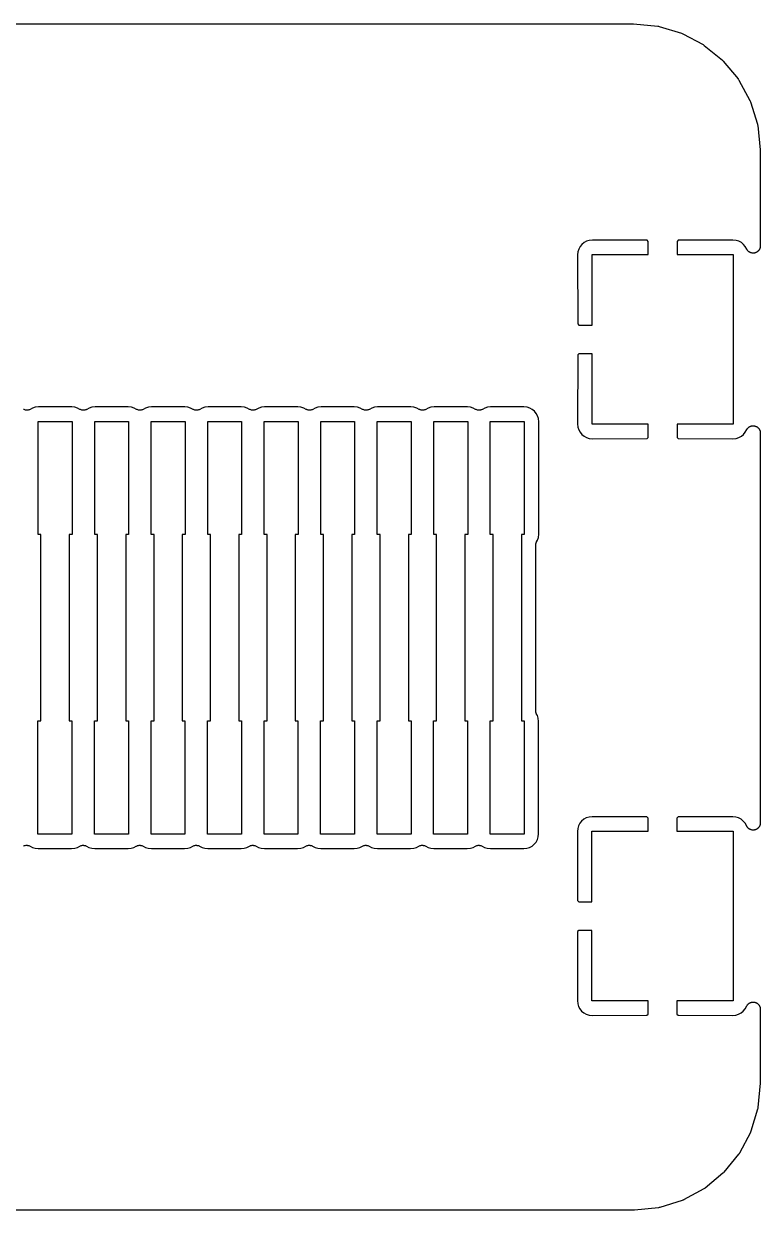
# Model space of a CAD drawing. Extents: x 145.1 to 171.1, y -75.9 to -54.9.
# Drawn here: x 158.11 to 171.15, y -75.9 to -54.91 of the extents above; entities that cross this region are included whole.
import ezdxf

# ---------------------------------------------------------------- set-up
doc = ezdxf.new("R2010")
doc.units = 0
doc.layers.add('BLACK', color=7, linetype='CONTINUOUS')

msp = doc.modelspace()

# ---------------------------------------------------------------- linework, layer by layer
at = {"layer": 'BLACK', "linetype": 'CONTINUOUS'}
for p, q in [((147.325, -54.914), (168.889, -54.914)), ((168.889, -54.914), (168.891, -54.914)), ((168.891, -54.914), (168.896, -54.9146)), ((168.896, -54.9146), (168.901, -54.9146)), ((168.901, -54.9146), (169.332, -54.9568)), ((169.332, -54.9568), (169.333, -54.957)), ((169.333, -54.957), (169.345, -54.9594)), ((169.345, -54.9594), (169.356, -54.9616)), ((169.356, -54.9616), (169.75, -55.0805)), ((169.75, -55.0805), (169.751, -55.081)), ((169.751, -55.081), (169.762, -55.0855)), ((169.762, -55.0855), (169.773, -55.0899)), ((169.773, -55.0899), (170.136, -55.283)), ((170.136, -55.283), (170.137, -55.2838)), ((170.137, -55.2838), (170.147, -55.2903)), ((170.147, -55.2903), (170.156, -55.2967)), ((170.156, -55.2967), (170.475, -55.5566)), ((170.475, -55.5566), (170.476, -55.5577)), ((170.476, -55.5577), (170.484, -55.5659)), ((170.484, -55.5659), (170.492, -55.574)), ((170.492, -55.574), (170.755, -55.8909)), ((170.755, -55.8909), (170.756, -55.8922)), ((170.756, -55.8922), (170.762, -55.9019)), ((170.762, -55.9019), (170.768, -55.9114)), ((170.768, -55.9114), (170.964, -56.2731)), ((170.964, -56.2731), (170.965, -56.2747)), ((170.965, -56.2747), (170.969, -56.2854)), ((170.969, -56.2854), (170.974, -56.296)), ((170.974, -56.296), (171.095, -56.6888)), ((171.095, -56.6888), (171.096, -56.6905)), ((171.096, -56.6905), (171.098, -56.7018)), ((171.098, -56.7018), (171.1, -56.7131)), ((171.1, -56.7131), (171.145, -57.1422)), ((171.145, -57.1422), (171.145, -57.1439)), ((171.145, -57.1439), (171.145, -57.1497)), ((171.145, -57.1497), (171.146, -57.1554)), ((171.146, -57.1554), (171.146, -58.8436)), ((168.119, -58.7467), (168.071, -58.7612)), ((168.175, -58.7412), (168.119, -58.7467)), ((169.144, -58.7429), (168.175, -58.7412)), ((169.165, -58.7639), (169.144, -58.7429)), ((169.694, -58.7429), (169.673, -58.7639)), ((170.663, -58.7412), (169.694, -58.7429)), ((170.719, -58.7467), (170.663, -58.7412)), ((170.767, -58.7612), (170.719, -58.7467)), ((167.919, -58.9472), (167.913, -59.0031)), ((167.933, -58.8993), (167.919, -58.9472)), ((167.957, -58.8552), (167.933, -58.8993)), ((167.989, -58.8165), (167.957, -58.8552)), ((168.027, -58.7848), (167.989, -58.8165)), ((168.071, -58.7612), (168.027, -58.7848)), ((169.165, -58.997), (169.165, -58.7639)), ((169.673, -58.7639), (169.673, -58.997)), ((170.811, -58.7848), (170.767, -58.7612)), ((170.849, -58.8165), (170.811, -58.7848)), ((170.881, -58.8552), (170.849, -58.8165)), ((170.907, -58.9034), (170.881, -58.8552)), ((170.91, -58.9085), (170.907, -58.9034)), ((170.913, -58.9138), (170.91, -58.9085)), ((170.917, -58.9188), (170.913, -58.9138)), ((170.921, -58.9241), (170.917, -58.9188)), ((170.925, -58.9283), (170.921, -58.9241)), ((170.929, -58.9331), (170.925, -58.9283)), ((170.934, -58.9371), (170.929, -58.9331)), ((170.938, -58.9416), (170.934, -58.9371)), ((170.943, -58.945), (170.938, -58.9416)), ((170.948, -58.9489), (170.943, -58.945)), ((170.954, -58.9519), (170.948, -58.9489)), ((170.959, -58.9554), (170.954, -58.9519)), ((170.964, -58.9578), (170.959, -58.9554)), ((170.97, -58.9606), (170.964, -58.9578)), ((171.072, -58.9584), (171.067, -58.9613)), ((171.078, -58.956), (171.072, -58.9584)), ((171.083, -58.9526), (171.078, -58.956)), ((171.089, -58.9498), (171.083, -58.9526)), ((171.093, -58.9459), (171.089, -58.9498)), ((171.099, -58.9424), (171.093, -58.9459)), ((171.103, -58.9381), (171.099, -58.9424)), ((171.108, -58.9343), (171.103, -58.9381)), ((171.112, -58.9294), (171.108, -58.9343)), ((171.116, -58.925), (171.112, -58.9294)), ((171.12, -58.92), (171.116, -58.925)), ((171.124, -58.9153), (171.12, -58.92)), ((171.127, -58.9098), (171.124, -58.9153)), ((171.13, -58.9045), (171.127, -58.9098)), ((171.133, -58.8989), (171.13, -58.9045)), ((171.136, -58.8936), (171.133, -58.8989)), ((171.138, -58.8875), (171.136, -58.8936)), ((171.14, -58.8817), (171.138, -58.8875)), ((171.141, -58.8758), (171.14, -58.8817)), ((171.143, -58.87), (171.141, -58.8758)), ((171.144, -58.8637), (171.143, -58.87)), ((171.145, -58.8574), (171.144, -58.8637)), ((171.146, -58.8453), (171.145, -58.8514)), ((171.145, -58.8514), (171.145, -58.8574)), ((171.146, -58.8436), (171.146, -58.8453)), ((167.913, -59.0031), (167.915, -60.2221)), ((168.169, -60.243), (168.169, -58.997)), ((168.169, -58.997), (169.165, -58.997)), ((169.673, -58.997), (170.669, -58.997)), ((170.669, -58.997), (170.669, -61.997)), ((170.976, -58.9625), (170.97, -58.9606)), ((170.982, -58.965), (170.976, -58.9625)), ((170.988, -58.9662), (170.982, -58.965)), ((170.993, -58.968), (170.988, -58.9662)), ((171, -58.9686), (170.993, -58.968)), ((171.006, -58.9699), (171, -58.9686)), ((171.012, -58.9699), (171.006, -58.9699)), ((171.018, -58.9706), (171.012, -58.9699)), ((171.024, -58.97), (171.018, -58.9706)), ((171.031, -58.97), (171.024, -58.97)), ((171.037, -58.9689), (171.031, -58.97)), ((171.043, -58.9683), (171.037, -58.9689)), ((171.049, -58.9665), (171.043, -58.9683)), ((171.055, -58.9653), (171.049, -58.9665)), ((171.061, -58.963), (171.055, -58.9653)), ((171.067, -58.9613), (171.061, -58.963)), ((167.915, -60.2221), (167.936, -60.243)), ((167.936, -60.243), (168.169, -60.243)), ((167.915, -60.7719), (167.913, -61.9909)), ((167.936, -60.751), (167.915, -60.7719)), ((168.169, -60.751), (167.936, -60.751)), ((168.169, -61.997), (168.169, -60.751)), ((158.12, -61.7384), (158.109, -61.7339)), ((158.131, -61.743), (158.12, -61.7384)), ((158.131, -61.7432), (158.131, -61.743)), ((158.132, -61.7434), (158.131, -61.7432)), ((158.144, -61.7457), (158.132, -61.7434)), ((158.155, -61.7481), (158.144, -61.7457)), ((158.156, -61.7481), (158.155, -61.7481)), ((158.156, -61.7483), (158.156, -61.7481)), ((158.168, -61.7483), (158.156, -61.7483)), ((158.18, -61.7484), (158.168, -61.7483)), ((158.181, -61.7483), (158.18, -61.7484)), ((158.193, -61.7461), (158.181, -61.7483)), ((158.181, -61.7483), (158.181, -61.7483)), ((158.204, -61.7439), (158.193, -61.7461)), ((158.205, -61.7437), (158.204, -61.7439)), ((158.216, -61.7391), (158.205, -61.7436)), ((158.205, -61.7436), (158.205, -61.7437)), ((158.227, -61.7347), (158.216, -61.7391)), ((158.228, -61.7342), (158.227, -61.7347)), ((158.229, -61.7339), (158.228, -61.7341)), ((158.228, -61.7341), (158.228, -61.7342)), ((158.228, -61.7342), (158.228, -61.7342)), ((158.271, -61.7112), (158.229, -61.7339)), ((158.319, -61.6967), (158.271, -61.7112)), ((158.375, -61.6912), (158.319, -61.6967)), ((158.963, -61.6912), (158.375, -61.6912)), ((159.019, -61.6967), (158.963, -61.6912)), ((159.067, -61.7112), (159.019, -61.6967)), ((159.109, -61.7339), (159.067, -61.7112)), ((159.12, -61.7384), (159.109, -61.7339)), ((159.131, -61.743), (159.12, -61.7384)), ((159.131, -61.7432), (159.131, -61.743)), ((159.132, -61.7434), (159.131, -61.7432)), ((159.144, -61.7457), (159.132, -61.7434)), ((159.155, -61.7481), (159.144, -61.7457)), ((159.156, -61.7481), (159.155, -61.7481)), ((159.156, -61.7483), (159.156, -61.7481)), ((159.168, -61.7483), (159.156, -61.7483)), ((159.18, -61.7484), (159.168, -61.7483)), ((159.181, -61.7483), (159.18, -61.7484)), ((159.193, -61.7461), (159.181, -61.7483)), ((159.181, -61.7483), (159.181, -61.7483)), ((159.204, -61.7439), (159.193, -61.7461)), ((159.205, -61.7437), (159.204, -61.7439)), ((159.216, -61.7391), (159.205, -61.7436)), ((159.205, -61.7436), (159.205, -61.7437)), ((159.227, -61.7347), (159.216, -61.7391)), ((159.228, -61.7342), (159.227, -61.7347)), ((159.229, -61.7339), (159.228, -61.7341)), ((159.228, -61.7341), (159.228, -61.7342)), ((159.228, -61.7342), (159.228, -61.7342)), ((159.271, -61.7112), (159.229, -61.7339)), ((159.319, -61.6967), (159.271, -61.7112)), ((159.375, -61.6912), (159.319, -61.6967)), ((159.963, -61.6912), (159.375, -61.6912)), ((160.019, -61.6967), (159.963, -61.6912)), ((160.067, -61.7112), (160.019, -61.6967)), ((160.109, -61.7339), (160.067, -61.7112)), ((160.12, -61.7384), (160.109, -61.7339)), ((160.131, -61.743), (160.12, -61.7384)), ((160.131, -61.7432), (160.131, -61.743)), ((160.132, -61.7434), (160.131, -61.7432)), ((160.144, -61.7457), (160.132, -61.7434)), ((160.155, -61.7481), (160.144, -61.7457)), ((160.156, -61.7481), (160.155, -61.7481)), ((160.156, -61.7483), (160.156, -61.7481)), ((160.168, -61.7483), (160.156, -61.7483)), ((160.18, -61.7484), (160.168, -61.7483)), ((160.181, -61.7483), (160.18, -61.7484)), ((160.193, -61.7461), (160.181, -61.7483)), ((160.181, -61.7483), (160.181, -61.7483)), ((160.204, -61.7439), (160.193, -61.7461)), ((160.205, -61.7437), (160.204, -61.7439)), ((160.216, -61.7391), (160.205, -61.7436)), ((160.205, -61.7436), (160.205, -61.7437)), ((160.227, -61.7347), (160.216, -61.7391)), ((160.228, -61.7342), (160.227, -61.7347)), ((160.229, -61.7339), (160.228, -61.7341)), ((160.228, -61.7341), (160.228, -61.7342)), ((160.228, -61.7342), (160.228, -61.7342)), ((160.271, -61.7112), (160.229, -61.7339)), ((160.319, -61.6967), (160.271, -61.7112)), ((160.375, -61.6912), (160.319, -61.6967)), ((160.963, -61.6912), (160.375, -61.6912)), ((161.019, -61.6967), (160.963, -61.6912)), ((161.067, -61.7112), (161.019, -61.6967)), ((161.109, -61.7339), (161.067, -61.7112)), ((161.12, -61.7384), (161.109, -61.7339)), ((161.131, -61.743), (161.12, -61.7384)), ((161.131, -61.7432), (161.131, -61.743)), ((161.132, -61.7434), (161.131, -61.7432)), ((161.144, -61.7457), (161.132, -61.7434)), ((161.155, -61.7481), (161.144, -61.7457)), ((161.156, -61.7481), (161.155, -61.7481)), ((161.156, -61.7483), (161.156, -61.7481)), ((161.168, -61.7483), (161.156, -61.7483)), ((161.18, -61.7484), (161.168, -61.7483)), ((161.181, -61.7483), (161.18, -61.7484)), ((161.193, -61.7461), (161.181, -61.7483)), ((161.181, -61.7483), (161.181, -61.7483)), ((161.204, -61.7439), (161.193, -61.7461)), ((161.205, -61.7437), (161.204, -61.7439)), ((161.216, -61.7391), (161.205, -61.7436)), ((161.205, -61.7436), (161.205, -61.7437)), ((161.227, -61.7347), (161.216, -61.7391)), ((161.228, -61.7342), (161.227, -61.7347)), ((161.229, -61.7339), (161.228, -61.7341)), ((161.228, -61.7341), (161.228, -61.7342)), ((161.228, -61.7342), (161.228, -61.7342)), ((161.271, -61.7112), (161.229, -61.7339)), ((161.319, -61.6967), (161.271, -61.7112)), ((161.375, -61.6912), (161.319, -61.6967)), ((161.963, -61.6912), (161.375, -61.6912)), ((162.019, -61.6967), (161.963, -61.6912)), ((162.067, -61.7112), (162.019, -61.6967)), ((162.109, -61.7339), (162.067, -61.7112)), ((162.12, -61.7384), (162.109, -61.7339)), ((162.131, -61.743), (162.12, -61.7384)), ((162.131, -61.7432), (162.131, -61.743)), ((162.132, -61.7434), (162.131, -61.7432)), ((162.144, -61.7457), (162.132, -61.7434)), ((162.155, -61.7481), (162.144, -61.7457)), ((162.156, -61.7481), (162.155, -61.7481)), ((162.156, -61.7483), (162.156, -61.7481)), ((162.168, -61.7483), (162.156, -61.7483)), ((162.18, -61.7484), (162.168, -61.7483)), ((162.181, -61.7483), (162.18, -61.7484)), ((162.193, -61.7461), (162.181, -61.7483)), ((162.181, -61.7483), (162.181, -61.7483)), ((162.204, -61.7439), (162.193, -61.7461)), ((162.205, -61.7437), (162.204, -61.7439)), ((162.216, -61.7391), (162.205, -61.7436)), ((162.205, -61.7436), (162.205, -61.7437)), ((162.227, -61.7347), (162.216, -61.7391)), ((162.228, -61.7342), (162.227, -61.7347)), ((162.229, -61.7339), (162.228, -61.7341)), ((162.228, -61.7341), (162.228, -61.7342)), ((162.228, -61.7342), (162.228, -61.7342)), ((162.271, -61.7112), (162.229, -61.7339)), ((162.319, -61.6967), (162.271, -61.7112)), ((162.375, -61.6912), (162.319, -61.6967)), ((162.963, -61.6912), (162.375, -61.6912)), ((163.019, -61.6967), (162.963, -61.6912)), ((163.067, -61.7112), (163.019, -61.6967)), ((163.109, -61.7339), (163.067, -61.7112)), ((163.12, -61.7384), (163.109, -61.7339)), ((163.131, -61.743), (163.12, -61.7384)), ((163.131, -61.7432), (163.131, -61.743)), ((163.132, -61.7434), (163.131, -61.7432)), ((163.144, -61.7457), (163.132, -61.7434)), ((163.155, -61.7481), (163.144, -61.7457)), ((163.156, -61.7481), (163.155, -61.7481)), ((163.156, -61.7483), (163.156, -61.7481)), ((163.168, -61.7483), (163.156, -61.7483)), ((163.18, -61.7484), (163.168, -61.7483)), ((163.181, -61.7483), (163.18, -61.7484)), ((163.193, -61.7461), (163.181, -61.7483)), ((163.181, -61.7483), (163.181, -61.7483)), ((163.204, -61.7439), (163.193, -61.7461)), ((163.205, -61.7437), (163.204, -61.7439)), ((163.216, -61.7391), (163.205, -61.7436)), ((163.205, -61.7436), (163.205, -61.7437)), ((163.227, -61.7347), (163.216, -61.7391)), ((163.228, -61.7342), (163.227, -61.7347)), ((163.229, -61.7339), (163.228, -61.7341)), ((163.228, -61.7341), (163.228, -61.7342)), ((163.228, -61.7342), (163.228, -61.7342)), ((163.271, -61.7112), (163.229, -61.7339)), ((163.319, -61.6967), (163.271, -61.7112)), ((163.375, -61.6912), (163.319, -61.6967)), ((163.963, -61.6912), (163.375, -61.6912)), ((164.019, -61.6967), (163.963, -61.6912)), ((164.067, -61.7112), (164.019, -61.6967)), ((164.109, -61.7339), (164.067, -61.7112)), ((164.12, -61.7384), (164.109, -61.7339)), ((164.131, -61.743), (164.12, -61.7384)), ((164.131, -61.7432), (164.131, -61.743)), ((164.132, -61.7434), (164.131, -61.7432)), ((164.144, -61.7457), (164.132, -61.7434)), ((164.155, -61.7481), (164.144, -61.7457)), ((164.156, -61.7481), (164.155, -61.7481)), ((164.156, -61.7483), (164.156, -61.7481)), ((164.168, -61.7483), (164.156, -61.7483)), ((164.18, -61.7484), (164.168, -61.7483)), ((164.181, -61.7483), (164.18, -61.7484)), ((164.193, -61.7461), (164.181, -61.7483)), ((164.181, -61.7483), (164.181, -61.7483)), ((164.204, -61.7439), (164.193, -61.7461)), ((164.205, -61.7437), (164.204, -61.7439)), ((164.216, -61.7391), (164.205, -61.7436)), ((164.205, -61.7436), (164.205, -61.7437)), ((164.227, -61.7347), (164.216, -61.7391)), ((164.228, -61.7342), (164.227, -61.7347)), ((164.229, -61.7339), (164.228, -61.7341)), ((164.228, -61.7341), (164.228, -61.7342)), ((164.228, -61.7342), (164.228, -61.7342)), ((164.271, -61.7112), (164.229, -61.7339)), ((164.319, -61.6967), (164.271, -61.7112)), ((164.375, -61.6912), (164.319, -61.6967)), ((164.963, -61.6912), (164.375, -61.6912)), ((165.019, -61.6967), (164.963, -61.6912)), ((165.067, -61.7112), (165.019, -61.6967)), ((165.109, -61.7339), (165.067, -61.7112)), ((165.12, -61.7384), (165.109, -61.7339)), ((165.131, -61.743), (165.12, -61.7384)), ((165.131, -61.7432), (165.131, -61.743)), ((165.132, -61.7434), (165.131, -61.7432)), ((165.144, -61.7457), (165.132, -61.7434)), ((165.155, -61.7481), (165.144, -61.7457)), ((165.156, -61.7481), (165.155, -61.7481)), ((165.156, -61.7483), (165.156, -61.7481)), ((165.168, -61.7483), (165.156, -61.7483)), ((165.18, -61.7484), (165.168, -61.7483)), ((165.181, -61.7483), (165.18, -61.7484)), ((165.193, -61.7461), (165.181, -61.7483)), ((165.181, -61.7483), (165.181, -61.7483)), ((165.204, -61.7439), (165.193, -61.7461)), ((165.205, -61.7437), (165.204, -61.7439)), ((165.216, -61.7391), (165.205, -61.7436)), ((165.205, -61.7436), (165.205, -61.7437)), ((165.227, -61.7347), (165.216, -61.7391)), ((165.228, -61.7342), (165.227, -61.7347)), ((165.229, -61.7339), (165.228, -61.7341)), ((165.228, -61.7341), (165.228, -61.7342)), ((165.228, -61.7342), (165.228, -61.7342)), ((165.271, -61.7112), (165.229, -61.7339)), ((165.319, -61.6967), (165.271, -61.7112)), ((165.375, -61.6912), (165.319, -61.6967)), ((165.963, -61.6912), (165.375, -61.6912)), ((166.019, -61.6967), (165.963, -61.6912)), ((166.067, -61.7112), (166.019, -61.6967)), ((166.109, -61.7339), (166.067, -61.7112)), ((166.12, -61.7384), (166.109, -61.7339)), ((166.131, -61.743), (166.12, -61.7384)), ((166.131, -61.7432), (166.131, -61.743)), ((166.132, -61.7434), (166.131, -61.7432)), ((166.144, -61.7457), (166.132, -61.7434)), ((166.155, -61.7481), (166.144, -61.7457)), ((166.156, -61.7481), (166.155, -61.7481)), ((166.156, -61.7483), (166.156, -61.7481)), ((166.168, -61.7483), (166.156, -61.7483)), ((166.18, -61.7484), (166.168, -61.7483)), ((166.181, -61.7483), (166.18, -61.7484)), ((166.193, -61.7461), (166.181, -61.7483)), ((166.181, -61.7483), (166.181, -61.7483)), ((166.204, -61.7439), (166.193, -61.7461)), ((166.205, -61.7437), (166.204, -61.7439)), ((166.216, -61.7391), (166.205, -61.7436)), ((166.205, -61.7436), (166.205, -61.7437)), ((166.227, -61.7347), (166.216, -61.7391)), ((166.228, -61.7342), (166.227, -61.7347)), ((166.229, -61.7339), (166.228, -61.7341)), ((166.228, -61.7341), (166.228, -61.7342)), ((166.228, -61.7342), (166.228, -61.7342)), ((166.271, -61.7112), (166.229, -61.7339)), ((166.319, -61.6967), (166.271, -61.7112)), ((166.375, -61.6912), (166.319, -61.6967)), ((166.963, -61.6912), (166.375, -61.6912)), ((167.019, -61.6967), (166.963, -61.6912)), ((167.067, -61.7112), (167.019, -61.6967)), ((167.111, -61.7348), (167.067, -61.7112)), ((167.149, -61.7665), (167.111, -61.7348)), ((167.181, -61.8052), (167.149, -61.7665)), ((167.205, -61.8493), (167.181, -61.8052)), ((167.219, -61.8972), (167.205, -61.8493)), ((158.369, -63.947), (158.369, -61.947)), ((158.369, -61.947), (158.969, -61.947)), ((158.969, -61.947), (158.969, -63.947)), ((159.369, -63.947), (159.369, -61.947)), ((159.369, -61.947), (159.969, -61.947)), ((159.969, -61.947), (159.969, -63.947)), ((160.369, -63.947), (160.369, -61.947)), ((160.369, -61.947), (160.969, -61.947)), ((160.969, -61.947), (160.969, -63.947)), ((161.369, -63.947), (161.369, -61.947)), ((161.369, -61.947), (161.969, -61.947)), ((161.969, -61.947), (161.969, -63.947)), ((162.369, -63.947), (162.369, -61.947)), ((162.369, -61.947), (162.969, -61.947)), ((162.969, -61.947), (162.969, -63.947)), ((163.369, -63.947), (163.369, -61.947)), ((163.369, -61.947), (163.969, -61.947)), ((163.969, -61.947), (163.969, -63.947)), ((164.369, -63.947), (164.369, -61.947)), ((164.369, -61.947), (164.969, -61.947)), ((164.969, -61.947), (164.969, -63.947)), ((165.369, -63.947), (165.369, -61.947)), ((165.369, -61.947), (165.969, -61.947)), ((165.969, -61.947), (165.969, -63.947)), ((166.369, -63.947), (166.369, -61.947)), ((166.369, -61.947), (166.969, -61.947)), ((166.969, -61.947), (166.969, -63.947)), ((167.225, -61.9532), (167.219, -61.8972)), ((167.225, -63.9408), (167.225, -61.9532)), ((167.913, -61.9909), (167.919, -62.0468)), ((167.919, -62.0468), (167.933, -62.0947)), ((167.933, -62.0947), (167.957, -62.1388)), ((169.165, -61.997), (168.169, -61.997)), ((169.165, -62.2301), (169.165, -61.997)), ((170.669, -61.997), (169.673, -61.997)), ((169.673, -61.997), (169.673, -62.2301)), ((170.881, -62.1388), (170.907, -62.0906)), ((170.907, -62.0906), (170.908, -62.089)), ((170.908, -62.089), (170.911, -62.084)), ((170.911, -62.084), (170.914, -62.0787)), ((170.914, -62.0787), (170.918, -62.0738)), ((170.918, -62.0738), (170.922, -62.0686)), ((170.922, -62.0686), (170.926, -62.0643)), ((170.926, -62.0643), (170.93, -62.0597)), ((170.93, -62.0597), (170.935, -62.0557)), ((170.935, -62.0557), (170.94, -62.0513)), ((170.94, -62.0513), (170.945, -62.048)), ((170.945, -62.048), (170.949, -62.0442)), ((170.949, -62.0442), (170.955, -62.0412)), ((170.955, -62.0412), (170.96, -62.0378)), ((170.96, -62.0378), (170.966, -62.0355)), ((170.966, -62.0355), (170.971, -62.0327)), ((170.971, -62.0327), (170.978, -62.0309)), ((170.978, -62.0309), (170.983, -62.0285)), ((170.983, -62.0285), (170.989, -62.0274)), ((170.989, -62.0274), (170.995, -62.0257)), ((170.995, -62.0257), (171.002, -62.0251)), ((171.002, -62.0251), (171.008, -62.0239)), ((171.008, -62.0239), (171.014, -62.024)), ((171.014, -62.024), (171.02, -62.0234)), ((171.02, -62.0234), (171.026, -62.0241)), ((171.026, -62.0241), (171.033, -62.0242)), ((171.033, -62.0242), (171.038, -62.0254)), ((171.038, -62.0254), (171.045, -62.026)), ((171.045, -62.026), (171.051, -62.0279)), ((171.051, -62.0279), (171.057, -62.0292)), ((171.057, -62.0292), (171.062, -62.0316)), ((171.062, -62.0316), (171.068, -62.0334)), ((171.068, -62.0334), (171.074, -62.0364)), ((171.074, -62.0364), (171.08, -62.0388)), ((171.08, -62.0388), (171.085, -62.0423)), ((171.085, -62.0423), (171.09, -62.0451)), ((171.09, -62.0451), (171.095, -62.0492)), ((171.095, -62.0492), (171.1, -62.0528)), ((171.1, -62.0528), (171.104, -62.0571)), ((171.104, -62.0571), (171.109, -62.0609)), ((171.109, -62.0609), (171.113, -62.0659)), ((171.113, -62.0659), (171.118, -62.0704)), ((171.118, -62.0704), (171.121, -62.0754)), ((171.121, -62.0754), (171.125, -62.0801)), ((171.125, -62.0801), (171.128, -62.0858)), ((171.128, -62.0858), (171.131, -62.0911)), ((171.131, -62.0911), (171.134, -62.0967)), ((171.134, -62.0967), (171.136, -62.102)), ((171.136, -62.102), (171.138, -62.1081)), ((167.957, -62.1388), (167.989, -62.1775)), ((167.989, -62.1775), (168.027, -62.2092)), ((168.027, -62.2092), (168.071, -62.2328)), ((168.071, -62.2328), (168.119, -62.2473)), ((168.119, -62.2473), (168.175, -62.2528)), ((168.175, -62.2528), (169.144, -62.2511)), ((169.144, -62.2511), (169.165, -62.2301)), ((169.673, -62.2301), (169.694, -62.2511)), ((169.694, -62.2511), (170.663, -62.2528)), ((170.663, -62.2528), (170.719, -62.2473)), ((170.719, -62.2473), (170.767, -62.2328)), ((170.767, -62.2328), (170.811, -62.2092)), ((170.811, -62.2092), (170.849, -62.1775)), ((170.849, -62.1775), (170.881, -62.1388)), ((171.138, -62.1081), (171.141, -62.114)), ((171.141, -62.114), (171.142, -62.1199)), ((171.142, -62.1199), (171.144, -62.1258)), ((171.144, -62.1258), (171.144, -62.1321)), ((171.144, -62.1321), (171.145, -62.1383)), ((171.145, -62.1383), (171.145, -62.1444)), ((171.145, -62.1444), (171.146, -62.1504)), ((171.146, -62.1504), (171.146, -69.0466)), ((158.419, -63.947), (158.369, -63.947)), ((158.419, -67.244), (158.419, -63.947)), ((158.969, -63.947), (158.919, -63.947)), ((158.919, -63.947), (158.919, -67.244)), ((159.419, -63.947), (159.369, -63.947)), ((159.419, -67.244), (159.419, -63.947)), ((159.969, -63.947), (159.919, -63.947)), ((159.919, -63.947), (159.919, -67.244)), ((160.419, -63.947), (160.369, -63.947)), ((160.419, -67.244), (160.419, -63.947)), ((160.969, -63.947), (160.919, -63.947)), ((160.919, -63.947), (160.919, -67.244)), ((161.419, -63.947), (161.369, -63.947)), ((161.419, -67.244), (161.419, -63.947)), ((161.969, -63.947), (161.919, -63.947)), ((161.919, -63.947), (161.919, -67.244)), ((162.419, -63.947), (162.369, -63.947)), ((162.419, -67.244), (162.419, -63.947)), ((162.969, -63.947), (162.919, -63.947)), ((162.919, -63.947), (162.919, -67.244)), ((163.419, -63.947), (163.369, -63.947)), ((163.419, -67.244), (163.419, -63.947)), ((163.969, -63.947), (163.919, -63.947)), ((163.919, -63.947), (163.919, -67.244)), ((164.419, -63.947), (164.369, -63.947)), ((164.419, -67.244), (164.419, -63.947)), ((164.969, -63.947), (164.919, -63.947)), ((164.919, -63.947), (164.919, -67.244)), ((165.419, -63.947), (165.369, -63.947)), ((165.419, -67.244), (165.419, -63.947)), ((165.969, -63.947), (165.919, -63.947)), ((165.919, -63.947), (165.919, -67.244)), ((166.419, -63.947), (166.369, -63.947)), ((166.419, -67.244), (166.419, -63.947)), ((166.969, -63.947), (166.919, -63.947)), ((166.919, -63.947), (166.919, -67.244)), ((167.219, -63.9968), (167.225, -63.9408)), ((167.173, -64.1342), (167.174, -64.1288)), ((167.173, -64.136), (167.173, -64.1342)), ((167.173, -67.061), (167.173, -64.136)), ((167.174, -64.1233), (167.175, -64.1165)), ((167.174, -64.1288), (167.174, -64.1233)), ((167.175, -64.1165), (167.176, -64.1096)), ((167.176, -64.1096), (167.177, -64.1044)), ((167.177, -64.1044), (167.179, -64.099)), ((167.179, -64.099), (167.181, -64.0926)), ((167.181, -64.0926), (167.183, -64.0859)), ((167.183, -64.0859), (167.186, -64.0812)), ((167.186, -64.0812), (167.188, -64.0761)), ((167.188, -64.0761), (167.205, -64.0447)), ((167.205, -64.0447), (167.219, -63.9968)), ((167.174, -67.0664), (167.173, -67.061)), ((167.173, -67.0719), (167.174, -67.0664)), ((167.175, -67.0788), (167.173, -67.0719)), ((167.175, -67.0857), (167.175, -67.0788)), ((167.177, -67.0909), (167.175, -67.0857)), ((167.178, -67.0963), (167.177, -67.0909)), ((167.181, -67.1028), (167.178, -67.0963)), ((167.183, -67.1094), (167.181, -67.1028)), ((167.185, -67.1142), (167.183, -67.1094)), ((167.187, -67.1193), (167.185, -67.1142)), ((167.188, -67.1209), (167.187, -67.1193)), ((167.202, -67.1463), (167.188, -67.1209)), ((158.366, -69.244), (158.366, -67.244)), ((158.366, -67.244), (158.419, -67.244)), ((158.919, -67.244), (158.966, -67.244)), ((158.966, -67.244), (158.966, -69.244)), ((159.366, -69.244), (159.366, -67.244)), ((159.366, -67.244), (159.419, -67.244)), ((159.919, -67.244), (159.966, -67.244)), ((159.966, -67.244), (159.966, -69.244)), ((160.366, -69.244), (160.366, -67.244)), ((160.366, -67.244), (160.419, -67.244)), ((160.919, -67.244), (160.966, -67.244)), ((160.966, -67.244), (160.966, -69.244)), ((161.366, -69.244), (161.366, -67.244)), ((161.366, -67.244), (161.419, -67.244)), ((161.919, -67.244), (161.966, -67.244)), ((161.966, -67.244), (161.966, -69.244)), ((162.366, -69.244), (162.366, -67.244)), ((162.366, -67.244), (162.419, -67.244)), ((162.919, -67.244), (162.966, -67.244)), ((162.966, -67.244), (162.966, -69.244)), ((163.366, -69.244), (163.366, -67.244)), ((163.366, -67.244), (163.419, -67.244)), ((163.919, -67.244), (163.966, -67.244)), ((163.966, -67.244), (163.966, -69.244)), ((164.366, -69.244), (164.366, -67.244)), ((164.366, -67.244), (164.419, -67.244)), ((164.919, -67.244), (164.966, -67.244)), ((164.966, -67.244), (164.966, -69.244)), ((165.366, -69.244), (165.366, -67.244)), ((165.366, -67.244), (165.419, -67.244)), ((165.919, -67.244), (165.966, -67.244)), ((165.966, -67.244), (165.966, -69.244)), ((166.366, -69.244), (166.366, -67.244)), ((166.366, -67.244), (166.419, -67.244)), ((166.919, -67.244), (166.966, -67.244)), ((166.966, -67.244), (166.966, -69.244)), ((167.216, -67.1942), (167.202, -67.1463)), ((167.222, -67.2502), (167.216, -67.1942)), ((167.222, -69.2378), (167.222, -67.2502)), ((167.985, -69.0135), (167.954, -69.0522)), ((168.024, -68.9818), (167.985, -69.0135)), ((168.068, -68.9582), (168.024, -68.9818)), ((168.116, -68.9437), (168.068, -68.9582)), ((168.172, -68.9382), (168.116, -68.9437)), ((169.141, -68.9399), (168.172, -68.9382)), ((169.162, -68.9609), (169.141, -68.9399)), ((169.162, -69.194), (169.162, -68.9609)), ((169.691, -68.9399), (169.67, -68.9609)), ((169.67, -68.9609), (169.67, -69.194)), ((170.66, -68.9382), (169.691, -68.9399)), ((170.716, -68.9437), (170.66, -68.9382)), ((170.763, -68.9582), (170.716, -68.9437)), ((170.808, -68.9818), (170.763, -68.9582)), ((170.846, -69.0135), (170.808, -68.9818)), ((170.878, -69.0522), (170.846, -69.0135)), ((167.216, -69.2938), (167.222, -69.2378)), ((167.915, -69.1442), (167.91, -69.2001)), ((167.91, -69.2001), (167.912, -70.4191)), ((167.93, -69.0963), (167.915, -69.1442)), ((167.954, -69.0522), (167.93, -69.0963)), ((168.166, -70.44), (168.166, -69.194)), ((168.166, -69.194), (169.162, -69.194)), ((169.67, -69.194), (170.666, -69.194)), ((170.666, -69.194), (170.666, -72.194)), ((170.907, -69.1064), (170.878, -69.0522)), ((170.91, -69.1115), (170.907, -69.1064)), ((170.913, -69.1168), (170.91, -69.1115)), ((170.917, -69.1218), (170.913, -69.1168)), ((170.921, -69.127), (170.917, -69.1218)), ((170.925, -69.1313), (170.921, -69.127)), ((170.929, -69.136), (170.925, -69.1313)), ((170.934, -69.1401), (170.929, -69.136)), ((170.938, -69.1446), (170.934, -69.1401)), ((170.943, -69.148), (170.938, -69.1446)), ((170.948, -69.1518), (170.943, -69.148)), ((170.954, -69.1549), (170.948, -69.1518)), ((170.959, -69.1584), (170.954, -69.1549)), ((170.964, -69.1607), (170.959, -69.1584)), ((170.97, -69.1636), (170.964, -69.1607)), ((170.976, -69.1655), (170.97, -69.1636)), ((170.982, -69.168), (170.976, -69.1655)), ((170.988, -69.1692), (170.982, -69.168)), ((170.993, -69.171), (170.988, -69.1692)), ((171, -69.1716), (170.993, -69.171)), ((171.006, -69.1729), (171, -69.1716)), ((171.012, -69.1729), (171.006, -69.1729)), ((171.018, -69.1736), (171.012, -69.1729)), ((171.024, -69.173), (171.018, -69.1736)), ((171.031, -69.173), (171.024, -69.173)), ((171.037, -69.1719), (171.031, -69.173)), ((171.043, -69.1713), (171.037, -69.1719)), ((171.049, -69.1695), (171.043, -69.1713)), ((171.055, -69.1683), (171.049, -69.1695)), ((171.061, -69.166), (171.055, -69.1683)), ((171.067, -69.1643), (171.061, -69.166)), ((171.072, -69.1614), (171.067, -69.1643)), ((171.078, -69.159), (171.072, -69.1614)), ((171.083, -69.1556), (171.078, -69.159)), ((171.089, -69.1528), (171.083, -69.1556)), ((171.093, -69.1488), (171.089, -69.1528)), ((171.099, -69.1454), (171.093, -69.1488)), ((171.103, -69.1411), (171.099, -69.1454)), ((171.108, -69.1373), (171.103, -69.1411)), ((171.112, -69.1324), (171.108, -69.1373)), ((171.116, -69.128), (171.112, -69.1324)), ((171.12, -69.123), (171.116, -69.128)), ((171.124, -69.1183), (171.12, -69.123)), ((171.127, -69.1127), (171.124, -69.1183)), ((171.13, -69.1075), (171.127, -69.1127)), ((171.133, -69.1019), (171.13, -69.1075)), ((171.136, -69.0966), (171.133, -69.1019)), ((171.138, -69.0905), (171.136, -69.0966)), ((171.14, -69.0847), (171.138, -69.0905)), ((171.141, -69.0788), (171.14, -69.0847)), ((171.143, -69.073), (171.141, -69.0788)), ((171.144, -69.0666), (171.143, -69.073)), ((171.145, -69.0604), (171.144, -69.0666)), ((171.146, -69.0483), (171.145, -69.0544)), ((171.145, -69.0544), (171.145, -69.0604)), ((171.146, -69.0466), (171.146, -69.0483)), ((158.118, -69.4519), (158.129, -69.4474)), ((158.129, -69.4474), (158.13, -69.4473)), ((158.13, -69.4473), (158.131, -69.4471)), ((158.131, -69.4471), (158.142, -69.445)), ((158.142, -69.445), (158.154, -69.4427)), ((158.154, -69.4427), (158.155, -69.4426)), ((158.154, -69.4427), (158.154, -69.4427)), ((158.155, -69.4426), (158.167, -69.4427)), ((158.167, -69.4427), (158.178, -69.4427)), ((158.178, -69.4427), (158.179, -69.4429)), ((158.179, -69.4429), (158.18, -69.4429)), ((158.18, -69.4429), (158.191, -69.4453)), ((158.191, -69.4453), (158.203, -69.4476)), ((158.203, -69.4476), (158.203, -69.4478)), ((158.203, -69.4478), (158.204, -69.448)), ((158.204, -69.448), (158.215, -69.4526)), ((158.966, -69.244), (158.366, -69.244)), ((159.118, -69.4519), (159.129, -69.4474)), ((159.129, -69.4474), (159.13, -69.4473)), ((159.13, -69.4473), (159.131, -69.4471)), ((159.131, -69.4471), (159.142, -69.445)), ((159.142, -69.445), (159.154, -69.4427)), ((159.154, -69.4427), (159.155, -69.4426)), ((159.154, -69.4427), (159.154, -69.4427)), ((159.155, -69.4426), (159.167, -69.4427)), ((159.167, -69.4427), (159.178, -69.4427)), ((159.178, -69.4427), (159.179, -69.4429)), ((159.179, -69.4429), (159.18, -69.4429)), ((159.18, -69.4429), (159.191, -69.4453)), ((159.191, -69.4453), (159.203, -69.4476)), ((159.203, -69.4476), (159.203, -69.4478)), ((159.203, -69.4478), (159.204, -69.448)), ((159.204, -69.448), (159.215, -69.4526)), ((159.966, -69.244), (159.366, -69.244)), ((160.118, -69.4519), (160.129, -69.4474)), ((160.129, -69.4474), (160.13, -69.4473)), ((160.13, -69.4473), (160.131, -69.4471)), ((160.131, -69.4471), (160.142, -69.445)), ((160.142, -69.445), (160.154, -69.4427)), ((160.154, -69.4427), (160.155, -69.4426)), ((160.154, -69.4427), (160.154, -69.4427)), ((160.155, -69.4426), (160.167, -69.4427)), ((160.167, -69.4427), (160.178, -69.4427)), ((160.178, -69.4427), (160.179, -69.4429)), ((160.179, -69.4429), (160.18, -69.4429)), ((160.18, -69.4429), (160.191, -69.4453)), ((160.191, -69.4453), (160.203, -69.4476)), ((160.203, -69.4476), (160.203, -69.4478)), ((160.203, -69.4478), (160.204, -69.448)), ((160.204, -69.448), (160.215, -69.4526)), ((160.966, -69.244), (160.366, -69.244)), ((161.118, -69.4519), (161.129, -69.4474)), ((161.129, -69.4474), (161.13, -69.4473)), ((161.13, -69.4473), (161.131, -69.4471)), ((161.131, -69.4471), (161.142, -69.445)), ((161.142, -69.445), (161.154, -69.4427)), ((161.154, -69.4427), (161.155, -69.4426)), ((161.154, -69.4427), (161.154, -69.4427)), ((161.155, -69.4426), (161.167, -69.4427)), ((161.167, -69.4427), (161.178, -69.4427)), ((161.178, -69.4427), (161.179, -69.4429)), ((161.179, -69.4429), (161.18, -69.4429)), ((161.18, -69.4429), (161.191, -69.4453)), ((161.191, -69.4453), (161.203, -69.4476)), ((161.203, -69.4476), (161.203, -69.4478)), ((161.203, -69.4478), (161.204, -69.448)), ((161.204, -69.448), (161.215, -69.4526)), ((161.966, -69.244), (161.366, -69.244)), ((162.118, -69.4519), (162.129, -69.4474)), ((162.129, -69.4474), (162.13, -69.4473)), ((162.13, -69.4473), (162.131, -69.4471)), ((162.131, -69.4471), (162.142, -69.445)), ((162.142, -69.445), (162.154, -69.4427)), ((162.154, -69.4427), (162.155, -69.4426)), ((162.154, -69.4427), (162.154, -69.4427)), ((162.155, -69.4426), (162.167, -69.4427)), ((162.167, -69.4427), (162.178, -69.4427)), ((162.178, -69.4427), (162.179, -69.4429)), ((162.179, -69.4429), (162.18, -69.4429)), ((162.18, -69.4429), (162.191, -69.4453)), ((162.191, -69.4453), (162.203, -69.4476)), ((162.203, -69.4476), (162.203, -69.4478)), ((162.203, -69.4478), (162.204, -69.448)), ((162.204, -69.448), (162.215, -69.4526)), ((162.966, -69.244), (162.366, -69.244)), ((163.118, -69.4519), (163.129, -69.4474)), ((163.129, -69.4474), (163.13, -69.4473)), ((163.13, -69.4473), (163.131, -69.4471)), ((163.131, -69.4471), (163.142, -69.445)), ((163.142, -69.445), (163.154, -69.4427)), ((163.154, -69.4427), (163.155, -69.4426)), ((163.154, -69.4427), (163.154, -69.4427)), ((163.155, -69.4426), (163.167, -69.4427)), ((163.167, -69.4427), (163.178, -69.4427)), ((163.178, -69.4427), (163.179, -69.4429)), ((163.179, -69.4429), (163.18, -69.4429)), ((163.18, -69.4429), (163.191, -69.4453)), ((163.191, -69.4453), (163.203, -69.4476)), ((163.203, -69.4476), (163.203, -69.4478)), ((163.203, -69.4478), (163.204, -69.448)), ((163.204, -69.448), (163.215, -69.4526)), ((163.966, -69.244), (163.366, -69.244)), ((164.118, -69.4519), (164.129, -69.4474)), ((164.129, -69.4474), (164.13, -69.4473)), ((164.13, -69.4473), (164.131, -69.4471)), ((164.131, -69.4471), (164.142, -69.445)), ((164.142, -69.445), (164.154, -69.4427)), ((164.154, -69.4427), (164.155, -69.4426)), ((164.154, -69.4427), (164.154, -69.4427)), ((164.155, -69.4426), (164.167, -69.4427)), ((164.167, -69.4427), (164.178, -69.4427)), ((164.178, -69.4427), (164.179, -69.4429)), ((164.179, -69.4429), (164.18, -69.4429)), ((164.18, -69.4429), (164.191, -69.4453)), ((164.191, -69.4453), (164.203, -69.4476)), ((164.203, -69.4476), (164.203, -69.4478)), ((164.203, -69.4478), (164.204, -69.448)), ((164.204, -69.448), (164.215, -69.4526)), ((164.966, -69.244), (164.366, -69.244)), ((165.118, -69.4519), (165.129, -69.4474)), ((165.129, -69.4474), (165.13, -69.4473)), ((165.13, -69.4473), (165.131, -69.4471)), ((165.131, -69.4471), (165.142, -69.445)), ((165.142, -69.445), (165.154, -69.4427)), ((165.154, -69.4427), (165.155, -69.4426)), ((165.154, -69.4427), (165.154, -69.4427)), ((165.155, -69.4426), (165.167, -69.4427)), ((165.167, -69.4427), (165.178, -69.4427)), ((165.178, -69.4427), (165.179, -69.4429)), ((165.179, -69.4429), (165.18, -69.4429)), ((165.18, -69.4429), (165.191, -69.4453)), ((165.191, -69.4453), (165.203, -69.4476)), ((165.203, -69.4476), (165.203, -69.4478)), ((165.203, -69.4478), (165.204, -69.448)), ((165.204, -69.448), (165.215, -69.4526)), ((165.966, -69.244), (165.366, -69.244)), ((166.118, -69.4519), (166.129, -69.4474)), ((166.129, -69.4474), (166.13, -69.4473)), ((166.13, -69.4473), (166.131, -69.4471)), ((166.131, -69.4471), (166.142, -69.445)), ((166.142, -69.445), (166.154, -69.4427)), ((166.154, -69.4427), (166.155, -69.4426)), ((166.154, -69.4427), (166.154, -69.4427)), ((166.155, -69.4426), (166.167, -69.4427)), ((166.167, -69.4427), (166.178, -69.4427)), ((166.178, -69.4427), (166.179, -69.4429)), ((166.179, -69.4429), (166.18, -69.4429)), ((166.18, -69.4429), (166.191, -69.4453)), ((166.191, -69.4453), (166.203, -69.4476)), ((166.203, -69.4476), (166.203, -69.4478)), ((166.203, -69.4478), (166.204, -69.448)), ((166.204, -69.448), (166.215, -69.4526)), ((166.966, -69.244), (166.366, -69.244)), ((167.108, -69.4562), (167.146, -69.4245)), ((167.146, -69.4245), (167.178, -69.3858)), ((167.178, -69.3858), (167.202, -69.3417)), ((167.202, -69.3417), (167.216, -69.2938)), ((158.107, -69.4563), (158.118, -69.4519)), ((158.215, -69.4526), (158.226, -69.4571)), ((158.226, -69.4571), (158.268, -69.4798)), ((158.268, -69.4798), (158.316, -69.4943)), ((158.316, -69.4943), (158.372, -69.4998)), ((158.372, -69.4998), (158.96, -69.4998)), ((158.96, -69.4998), (159.016, -69.4943)), ((159.016, -69.4943), (159.063, -69.4798)), ((159.063, -69.4798), (159.106, -69.4571)), ((159.106, -69.4568), (159.107, -69.4563)), ((159.106, -69.4569), (159.106, -69.4568)), ((159.106, -69.4568), (159.106, -69.4568)), ((159.106, -69.4571), (159.106, -69.4569)), ((159.107, -69.4563), (159.118, -69.4519)), ((159.215, -69.4526), (159.226, -69.4571)), ((159.226, -69.4571), (159.268, -69.4798)), ((159.268, -69.4798), (159.316, -69.4943)), ((159.316, -69.4943), (159.372, -69.4998)), ((159.372, -69.4998), (159.96, -69.4998)), ((159.96, -69.4998), (160.016, -69.4943)), ((160.016, -69.4943), (160.063, -69.4798)), ((160.063, -69.4798), (160.106, -69.4571)), ((160.106, -69.4568), (160.107, -69.4563)), ((160.106, -69.4569), (160.106, -69.4568)), ((160.106, -69.4568), (160.106, -69.4568)), ((160.106, -69.4571), (160.106, -69.4569)), ((160.107, -69.4563), (160.118, -69.4519)), ((160.215, -69.4526), (160.226, -69.4571)), ((160.226, -69.4571), (160.268, -69.4798)), ((160.268, -69.4798), (160.316, -69.4943)), ((160.316, -69.4943), (160.372, -69.4998)), ((160.372, -69.4998), (160.96, -69.4998)), ((160.96, -69.4998), (161.016, -69.4943)), ((161.016, -69.4943), (161.063, -69.4798)), ((161.063, -69.4798), (161.106, -69.4571)), ((161.106, -69.4568), (161.107, -69.4563)), ((161.106, -69.4569), (161.106, -69.4568)), ((161.106, -69.4568), (161.106, -69.4568)), ((161.106, -69.4571), (161.106, -69.4569)), ((161.107, -69.4563), (161.118, -69.4519)), ((161.215, -69.4526), (161.226, -69.4571)), ((161.226, -69.4571), (161.268, -69.4798)), ((161.268, -69.4798), (161.316, -69.4943)), ((161.316, -69.4943), (161.372, -69.4998)), ((161.372, -69.4998), (161.96, -69.4998)), ((161.96, -69.4998), (162.016, -69.4943)), ((162.016, -69.4943), (162.063, -69.4798)), ((162.063, -69.4798), (162.106, -69.4571)), ((162.106, -69.4568), (162.107, -69.4563)), ((162.106, -69.4569), (162.106, -69.4568)), ((162.106, -69.4568), (162.106, -69.4568)), ((162.106, -69.4571), (162.106, -69.4569)), ((162.107, -69.4563), (162.118, -69.4519)), ((162.215, -69.4526), (162.226, -69.4571)), ((162.226, -69.4571), (162.268, -69.4798)), ((162.268, -69.4798), (162.316, -69.4943)), ((162.316, -69.4943), (162.372, -69.4998)), ((162.372, -69.4998), (162.96, -69.4998)), ((162.96, -69.4998), (163.016, -69.4943)), ((163.016, -69.4943), (163.063, -69.4798)), ((163.063, -69.4798), (163.106, -69.4571)), ((163.106, -69.4568), (163.107, -69.4563)), ((163.106, -69.4569), (163.106, -69.4568)), ((163.106, -69.4568), (163.106, -69.4568)), ((163.106, -69.4571), (163.106, -69.4569)), ((163.107, -69.4563), (163.118, -69.4519)), ((163.215, -69.4526), (163.226, -69.4571)), ((163.226, -69.4571), (163.268, -69.4798)), ((163.268, -69.4798), (163.316, -69.4943)), ((163.316, -69.4943), (163.372, -69.4998)), ((163.372, -69.4998), (163.96, -69.4998)), ((163.96, -69.4998), (164.016, -69.4943)), ((164.016, -69.4943), (164.063, -69.4798)), ((164.063, -69.4798), (164.106, -69.4571)), ((164.106, -69.4568), (164.107, -69.4563)), ((164.106, -69.4569), (164.106, -69.4568)), ((164.106, -69.4568), (164.106, -69.4568)), ((164.106, -69.4571), (164.106, -69.4569)), ((164.107, -69.4563), (164.118, -69.4519)), ((164.215, -69.4526), (164.226, -69.4571)), ((164.226, -69.4571), (164.268, -69.4798)), ((164.268, -69.4798), (164.316, -69.4943)), ((164.316, -69.4943), (164.372, -69.4998)), ((164.372, -69.4998), (164.96, -69.4998)), ((164.96, -69.4998), (165.016, -69.4943)), ((165.016, -69.4943), (165.063, -69.4798)), ((165.063, -69.4798), (165.106, -69.4571)), ((165.106, -69.4568), (165.107, -69.4563)), ((165.106, -69.4569), (165.106, -69.4568)), ((165.106, -69.4568), (165.106, -69.4568)), ((165.106, -69.4571), (165.106, -69.4569)), ((165.107, -69.4563), (165.118, -69.4519)), ((165.215, -69.4526), (165.226, -69.4571)), ((165.226, -69.4571), (165.268, -69.4798)), ((165.268, -69.4798), (165.316, -69.4943)), ((165.316, -69.4943), (165.372, -69.4998)), ((165.372, -69.4998), (165.96, -69.4998)), ((165.96, -69.4998), (166.016, -69.4943)), ((166.016, -69.4943), (166.063, -69.4798)), ((166.063, -69.4798), (166.106, -69.4571)), ((166.106, -69.4568), (166.107, -69.4563)), ((166.106, -69.4569), (166.106, -69.4568)), ((166.106, -69.4568), (166.106, -69.4568)), ((166.106, -69.4571), (166.106, -69.4569)), ((166.107, -69.4563), (166.118, -69.4519)), ((166.215, -69.4526), (166.226, -69.4571)), ((166.226, -69.4571), (166.268, -69.4798)), ((166.268, -69.4798), (166.316, -69.4943)), ((166.316, -69.4943), (166.372, -69.4998)), ((166.372, -69.4998), (166.96, -69.4998)), ((166.96, -69.4998), (167.016, -69.4943)), ((167.016, -69.4943), (167.063, -69.4798)), ((167.063, -69.4798), (167.108, -69.4562)), ((167.912, -70.4191), (167.933, -70.44)), ((167.933, -70.44), (168.166, -70.44)), ((167.912, -70.9689), (167.91, -72.1879)), ((167.933, -70.948), (167.912, -70.9689)), ((168.166, -70.948), (167.933, -70.948)), ((168.166, -72.194), (168.166, -70.948)), ((167.91, -72.1879), (167.915, -72.2438)), ((167.915, -72.2438), (167.93, -72.2917)), ((167.93, -72.2917), (167.954, -72.3358)), ((167.954, -72.3358), (167.985, -72.3745)), ((167.985, -72.3745), (168.024, -72.4062)), ((169.162, -72.194), (168.166, -72.194)), ((169.162, -72.4271), (169.162, -72.194)), ((170.666, -72.194), (169.67, -72.194)), ((169.67, -72.194), (169.67, -72.4271)), ((170.808, -72.4062), (170.846, -72.3745)), ((170.846, -72.3745), (170.878, -72.3358)), ((170.878, -72.3358), (170.907, -72.2816)), ((170.907, -72.2816), (170.908, -72.28)), ((170.908, -72.28), (170.911, -72.275)), ((170.911, -72.275), (170.914, -72.2697)), ((170.914, -72.2697), (170.918, -72.2648)), ((170.918, -72.2648), (170.922, -72.2596)), ((170.922, -72.2596), (170.926, -72.2554)), ((170.926, -72.2554), (170.93, -72.2507)), ((170.93, -72.2507), (170.935, -72.2467)), ((170.935, -72.2467), (170.94, -72.2423)), ((170.94, -72.2423), (170.945, -72.239)), ((170.945, -72.239), (170.949, -72.2352)), ((170.949, -72.2352), (170.955, -72.2322)), ((170.955, -72.2322), (170.96, -72.2288)), ((170.96, -72.2288), (170.966, -72.2265)), ((170.966, -72.2265), (170.971, -72.2237)), ((170.971, -72.2237), (170.978, -72.2219)), ((170.978, -72.2219), (170.983, -72.2195)), ((170.983, -72.2195), (170.989, -72.2184)), ((170.989, -72.2184), (170.995, -72.2167)), ((170.995, -72.2167), (171.002, -72.2161)), ((171.002, -72.2161), (171.008, -72.2149)), ((171.008, -72.2149), (171.014, -72.215)), ((171.014, -72.215), (171.02, -72.2144)), ((171.02, -72.2144), (171.026, -72.2151)), ((171.026, -72.2151), (171.033, -72.2152)), ((171.033, -72.2152), (171.038, -72.2164)), ((171.038, -72.2164), (171.045, -72.217)), ((171.045, -72.217), (171.051, -72.2189)), ((171.051, -72.2189), (171.057, -72.2202)), ((171.057, -72.2202), (171.062, -72.2226)), ((171.062, -72.2226), (171.068, -72.2244)), ((171.068, -72.2244), (171.074, -72.2274)), ((171.074, -72.2274), (171.08, -72.2299)), ((171.08, -72.2299), (171.085, -72.2333)), ((171.085, -72.2333), (171.09, -72.2362)), ((171.09, -72.2362), (171.095, -72.2402)), ((171.095, -72.2402), (171.1, -72.2438)), ((171.1, -72.2438), (171.104, -72.2481)), ((171.104, -72.2481), (171.109, -72.252)), ((171.109, -72.252), (171.113, -72.2569)), ((171.113, -72.2569), (171.118, -72.2614)), ((171.118, -72.2614), (171.121, -72.2665)), ((171.121, -72.2665), (171.125, -72.2712)), ((171.125, -72.2712), (171.128, -72.2768)), ((171.128, -72.2768), (171.131, -72.2821)), ((171.131, -72.2821), (171.134, -72.2877)), ((171.134, -72.2877), (171.136, -72.293)), ((171.136, -72.293), (171.138, -72.2991)), ((171.138, -72.2991), (171.141, -72.305)), ((171.141, -72.305), (171.142, -72.311)), ((171.142, -72.311), (171.144, -72.3168)), ((171.144, -72.3168), (171.144, -72.3231)), ((171.144, -72.3231), (171.145, -72.3293)), ((171.145, -72.3293), (171.145, -72.3354)), ((171.145, -72.3354), (171.146, -72.3414)), ((171.146, -72.3414), (171.146, -73.6389)), ((168.024, -72.4062), (168.068, -72.4298)), ((168.068, -72.4298), (168.116, -72.4443)), ((168.116, -72.4443), (168.172, -72.4498)), ((168.172, -72.4498), (169.141, -72.4481)), ((169.141, -72.4481), (169.162, -72.4271)), ((169.67, -72.4271), (169.691, -72.4481)), ((169.691, -72.4481), (170.66, -72.4498)), ((170.66, -72.4498), (170.716, -72.4443)), ((170.716, -72.4443), (170.763, -72.4298)), ((170.763, -72.4298), (170.808, -72.4062)), ((171.146, -73.6407), (171.145, -73.646)), ((171.145, -73.646), (171.145, -73.6513)), ((171.146, -73.6389), (171.146, -73.6407)), ((171.145, -73.6513), (171.103, -74.0816)), ((171.098, -74.1059), (170.98, -74.4996)), ((171.101, -74.0946), (171.098, -74.1059)), ((171.103, -74.0834), (171.101, -74.0946)), ((171.103, -74.0816), (171.103, -74.0834)), ((170.97, -74.5225), (170.777, -74.8856)), ((170.974, -74.5119), (170.97, -74.5225)), ((170.979, -74.5013), (170.974, -74.5119)), ((170.98, -74.4996), (170.979, -74.5013)), ((170.77, -74.8967), (170.763, -74.9062)), ((170.776, -74.8871), (170.77, -74.8967)), ((170.777, -74.8856), (170.776, -74.8871)), ((170.763, -74.9062), (170.503, -75.2249)), ((170.486, -75.2425), (170.169, -75.5046)), ((170.494, -75.2343), (170.486, -75.2425)), ((170.502, -75.2263), (170.494, -75.2343)), ((170.503, -75.2249), (170.502, -75.2263)), ((170.149, -75.5184), (169.787, -75.714)), ((170.158, -75.512), (170.149, -75.5184)), ((170.168, -75.5057), (170.158, -75.512)), ((170.169, -75.5046), (170.168, -75.5057)), ((169.764, -75.7236), (169.371, -75.8452)), ((169.775, -75.7192), (169.764, -75.7236)), ((169.785, -75.7149), (169.775, -75.7192)), ((169.787, -75.714), (169.785, -75.7149)), ((169.787, -75.714), (169.787, -75.714)), ((169.787, -75.714), (169.787, -75.714)), ((168.905, -75.896), (147.341, -75.896)), ((168.91, -75.8954), (168.905, -75.896)), ((168.916, -75.8955), (168.91, -75.8954)), ((168.918, -75.8953), (168.916, -75.8955)), ((169.347, -75.8502), (168.918, -75.8953)), ((169.358, -75.8479), (169.347, -75.8502)), ((169.37, -75.8457), (169.358, -75.8479)), ((169.371, -75.8452), (169.37, -75.8457)), ((169.371, -75.8452), (169.371, -75.8452))]:
    msp.add_line(p, q, dxfattribs=at)

doc.saveas('drawing.dxf')
